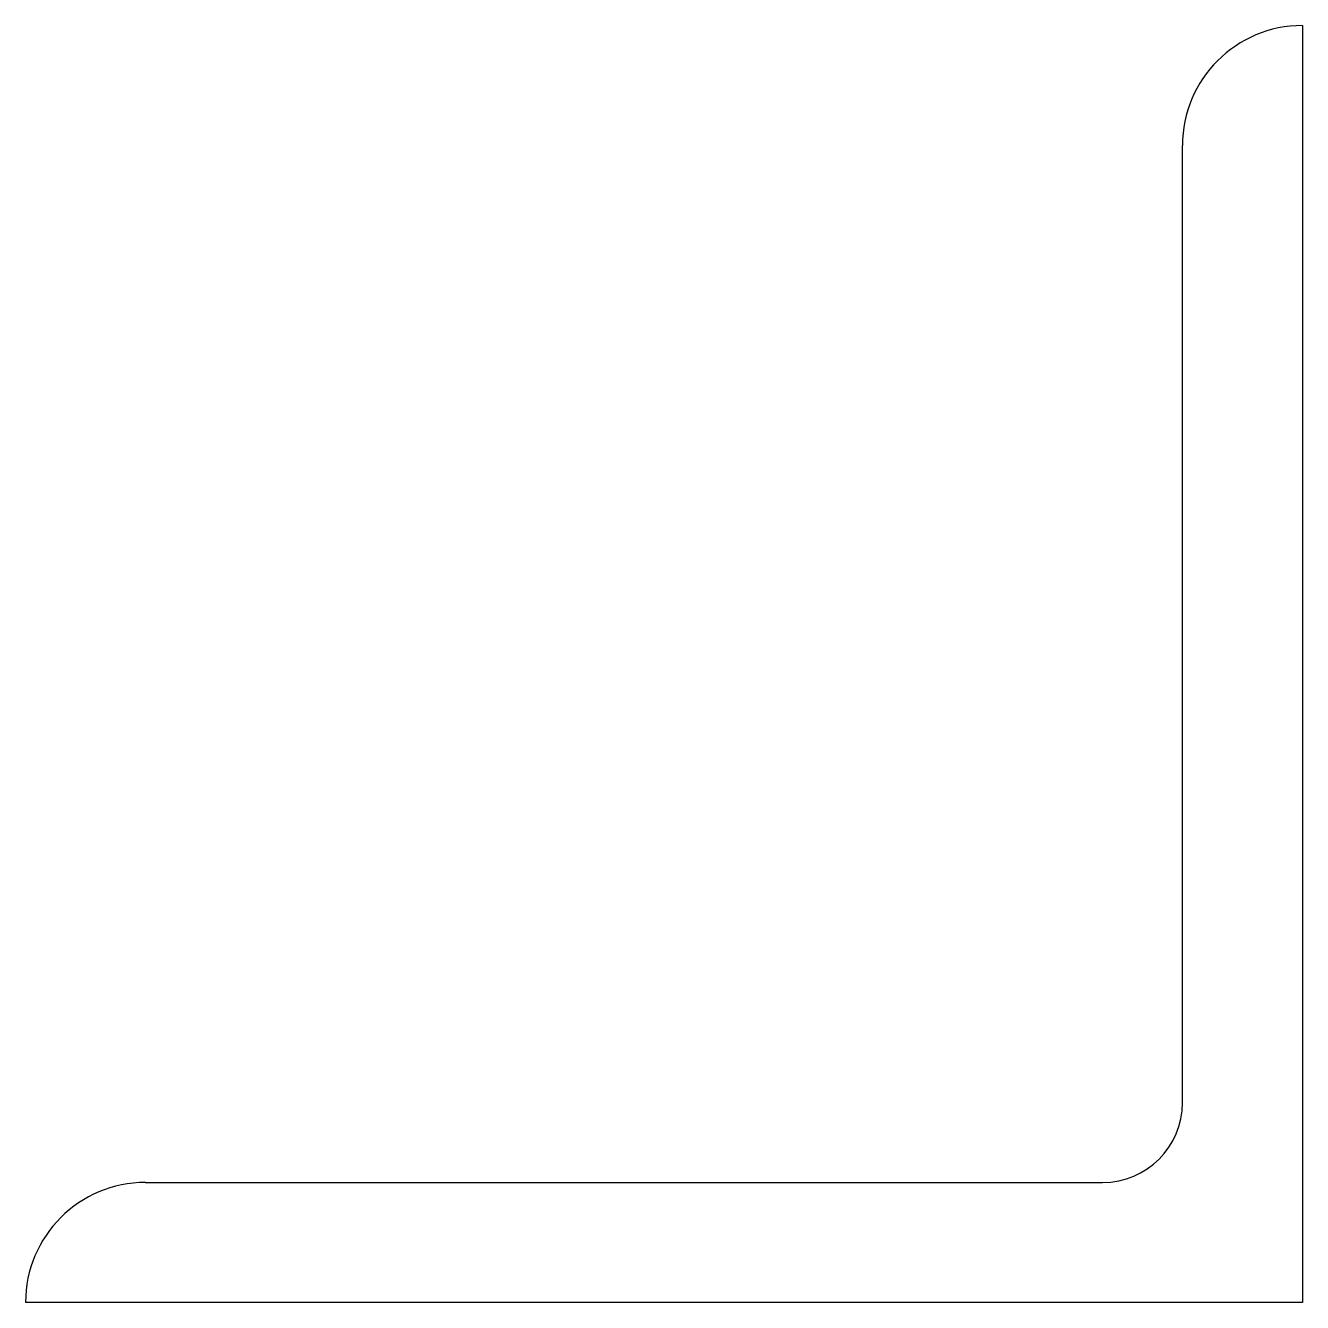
# Model space of a CAD drawing. Header units: millimetres. Extents: x 128.2 to 179, y 133 to 183.8.
import ezdxf

# ---------------------------------------------------------------- set-up
doc = ezdxf.new("R2010")
doc.units = ezdxf.units.MM
doc.header["$LTSCALE"] = 23.1
doc.layers.get('0').update_dxf_attribs({"linetype": 'CONTINUOUS'})

msp = doc.modelspace()

# ---------------------------------------------------------------- linework, layer by layer
at = {"color": 7, "linetype": 'CONTINUOUS'}
for p, q in [((179.049, 183.776), (179.049, 132.976)), ((174.273, 140.926), (174.273, 179.001)), ((133.024, 137.751), (171.098, 137.751)), ((179.049, 132.976), (128.249, 132.976))]:
    msp.add_line(p, q, dxfattribs=at)
for centre, radius, start, end in [((179.049, 179.001), 4.775, 90, 180), ((171.098, 140.926), 3.175, 270, 360), ((133.024, 132.976), 4.775, 90, 180)]:
    msp.add_arc(centre, radius, start, end, dxfattribs=at)

doc.saveas('drawing.dxf')
